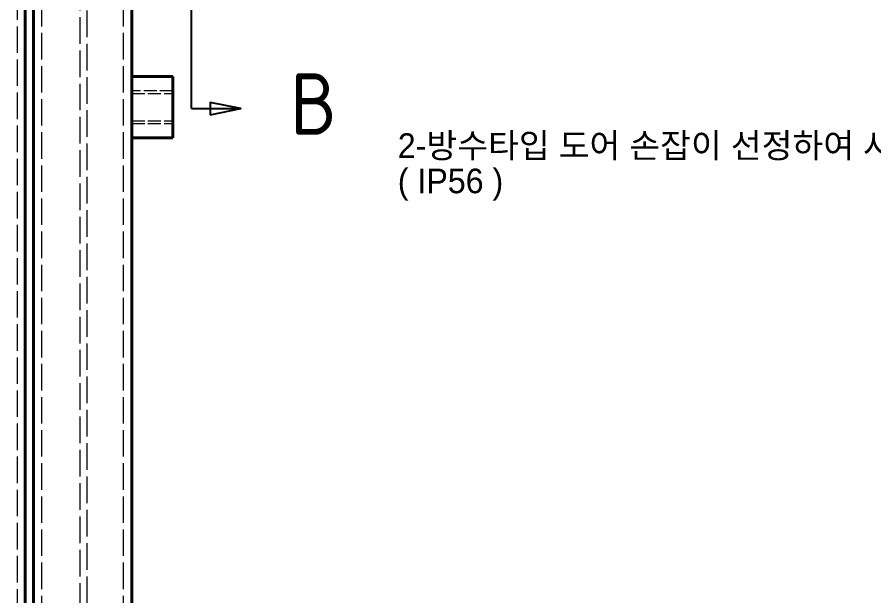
# Model space of a CAD drawing. Header units: millimetres. Extents: x 0 to 2523, y 0 to 1782.
# Drawn here: x 502.7 to 711.9, y 692 to 833.2 of the extents above; entities that cross this region are included whole.
import ezdxf

# ---------------------------------------------------------------- set-up
doc = ezdxf.new("R2010")
doc.units = ezdxf.units.MM
doc.header["$LTSCALE"] = 3
for name, pattern in [('CHAIN', [0.3543, 0.2362, -0.0295, 0.0591, -0.0295]), ('DASHED', [0.2067, 0.1654, -0.0413]), ('DOUBLE_DASH_CHAIN', [1.2403, 0.6614, -0.0827, 0.1654, -0.0827, 0.1654, -0.0827])]:
    doc.linetypes.add(name, pattern=pattern)
for name, color, linetype, lineweight in [('가려진 것(ISO)', 2, 'DASHED', 18), ('가시적인 것(ISO)', 3, 'Continuous', 40), ('기호(ISO)', 5, 'Continuous', 25), ('단면선(ISO)', 7, 'CHAIN', 25)]:
    doc.layers.add(name, color=color, linetype=linetype, lineweight=lineweight)
doc.styles.add('부품번호텍스트_PSTEK_POSCO', font='isocp.shx')
doc.styles.add('치수 텍스트_PSTEK_POSCO', font='isocp.shx')
doc.dimstyles.new('치수_PSTEK_POSCO$7', dxfattribs={"dimscale": 3, "dimtxt": 2.5, "dimasz": 2.5, "dimexe": 1, "dimexo": 1.5, "dimgap": 1, "dimtad": 1, "dimrnd": 1e-08, "dimdsep": 46, "dimtxsty": '치수 텍스트_PSTEK_POSCO', "dimcen": 0.09, "dimdle": 10, "dimclrd": 7, "dimclre": 7, "dimclrt": 2, "dimadec": 1, "dimazin": 2, "dimtfac": 1, "dimtmove": 0, "dimatfit": 3, "dimfxl": 0, "dimtolj": 1, "dimlwd": -1, "dimlwe": -1, "dimarcsym": 0})

# ---------------------------------------------------------------- blocks, each defined once
blk = doc.blocks.new('2dTransSection1')
at = {"layer": '단면선(ISO)', "linetype": 'DOUBLE_DASH_CHAIN', "ltscale": 5.929404}
blk.add_line((181.767, 270.285), (181.767, 362.515), dxfattribs=at)
at = {"layer": '단면선(ISO)', "linetype": 'Continuous'}
for p, q in [((181.767, 358.536), (181.767, 362.515)), ((181.767, 362.515), (183.267, 362.515)), ((185.767, 362.515), (183.267, 363.015)), ((183.267, 363.015), (183.267, 362.015)), ((183.267, 362.515), (185.767, 362.515)), ((183.267, 362.015), (185.767, 362.515)), ((181.767, 270.285), (181.767, 274.264)), ((185.767, 270.285), (183.267, 270.785)), ((183.267, 270.785), (183.267, 269.785)), ((181.767, 270.285), (183.267, 270.285)), ((183.267, 270.285), (185.767, 270.285)), ((183.267, 269.785), (185.767, 270.285))]:
    blk.add_line(p, q, dxfattribs=at)
at = {"layer": '단면선(ISO)', "linetype": 'Continuous', "flags": 128}
for points in [[(183.267, 362.015), (185.767, 362.515), (183.267, 363.015), (183.267, 362.015)], [(183.267, 269.785), (185.767, 270.285), (183.267, 270.785), (183.267, 269.785)]]:
    blk.add_lwpolyline(points, dxfattribs=at)
at = {"layer": '단면선(ISO)'}
for points in [[(183.267, 362.015), (185.767, 362.515), (183.267, 363.015), (183.267, 362.015)], [(183.267, 269.785), (185.767, 270.285), (183.267, 270.785), (183.267, 269.785)]]:
    blk.add_solid(points, dxfattribs=at)
at = {"layer": '단면선(ISO)', "char_height": 5, "attachment_point": 7, "style": '부품번호텍스트_PSTEK_POSCO'}
for insert in [(189.158, 360.148), (189.782, 268.168)]:
    blk.add_mtext('B', dxfattribs=dict(at, insert=insert))

msp = doc.modelspace()

# ---------------------------------------------------------------- linework, layer by layer
at = {"layer": '가려진 것(ISO)', "ltscale": 13.022854}
for p, q in [((502.7116, 1291.233), (502.7116, 435.233)), ((508.7116, 435.233), (508.7116, 1291.233)), ((528.7116, 435.233), (528.7116, 1291.233))]:
    msp.add_line(p, q, dxfattribs=at)
at = {"layer": '가려진 것(ISO)', "ltscale": 13.096617}
for p, q in [((518.1116, 461.233), (518.1116, 1265.233)), ((519.7116, 1265.233), (519.7116, 461.233))]:
    msp.add_line(p, q, dxfattribs=at)
at = {"layer": '가려진 것(ISO)', "ltscale": 6.348889}
for p, q in [((540.7116, 815.233), (530.7116, 815.233)), ((530.7116, 814.5565), (540.7116, 814.5565)), ((530.7116, 807.9095), (540.7116, 807.9095)), ((530.7116, 807.233), (540.7116, 807.233))]:
    msp.add_line(p, q, dxfattribs=at)
at = {"layer": '가시적인 것(ISO)'}
for p, q in [((504.7116, 1293.233), (504.7116, 433.233)), ((506.7116, 433.233), (506.7116, 1293.233)), ((530.7116, 433.233), (530.7116, 1293.233)), ((530.7116, 818.733), (540.7116, 818.733)), ((540.7116, 803.733), (540.7116, 818.733)), ((530.7116, 803.733), (540.7116, 803.733))]:
    msp.add_line(p, q, dxfattribs=at)

# ---------------------------------------------------------------- block references
at = {"layer": '단면선(ISO)', "xscale": 3, "yscale": 3, "zscale": 3}
msp.add_blockref('2dTransSection1', (0, 0), dxfattribs=at)

# ---------------------------------------------------------------- texts
at = {"layer": '기호(ISO)', "color": 2, "insert": (595.6366, 796.633), "char_height": 6, "width": 163.60312, "attachment_point": 4, "line_spacing_factor": 0.86273, "style": '치수 텍스트_PSTEK_POSCO'}
msp.add_mtext('{\\f굴림|b0|i0;\\H6.0000;2-방수타입 도어 손잡이 선정하여 사용 할 것 \\P( IP56 )}', dxfattribs=at)

# ---------------------------------------------------------------- leaders
at = {"layer": '기호(ISO)', "color": 7, "annotation_type": 0, "has_hookline": 1, "hookline_direction": 1, "text_width": 163.6218}
msp.add_leader([(861.1014, 922.883), (769.7397, 796.633), (762.2397, 796.633)], dimstyle='치수_PSTEK_POSCO$7', override={"dimtad": 0}, dxfattribs=at)

doc.saveas('drawing.dxf')
